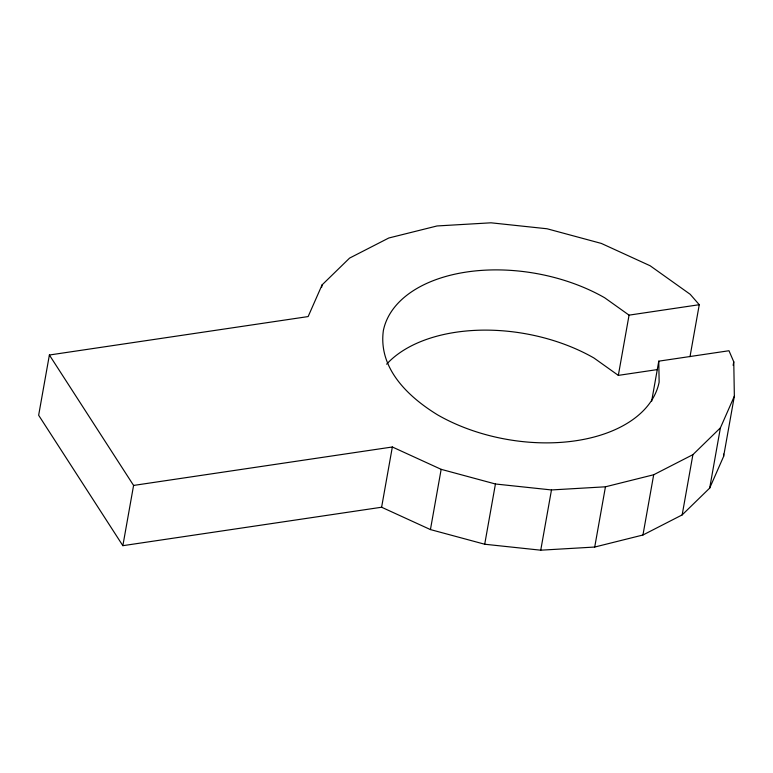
<?xml version="1.0" encoding="UTF-8"?>
<svg xmlns="http://www.w3.org/2000/svg" width="773" height="773" viewBox="0 0 773 773"><rect width="100%" height="100%" fill="white"/><g stroke="black" fill="none" stroke-linecap="round" stroke-linejoin="round"><path stroke-width="1.16" d="M689.999 356.682L699.256 304.707L690.183 294.291L650.141 265.767L601.326 243.418L547.052 228.769L491.019 222.808L437.045 225.958L388.8 237.997L349.589 258.095L322.08 284.899L308.137 316.572L49.385 355.01L38.65 415.256L122.859 545.68L381.611 507.233L430.435 529.582L484.71 544.231L540.742 550.192L594.717 547.042L642.952 535.003L682.163 514.905L709.682 488.101L723.615 456.428L734.35 396.182L733.77 361.803L728.978 350.739L658.78 361.165L651.629 401.332M122.859 545.68L133.584 485.434L49.385 355.01M321.655 287.266L322.08 284.899M381.611 507.233L392.346 446.987L441.161 469.337L495.435 483.995L551.478 489.947L605.452 486.797L653.687 474.757L692.898 454.659L720.407 427.856L734.35 396.182M430.435 529.582L441.161 469.337M484.71 544.231L495.435 483.995M540.742 550.192L551.478 489.947M657.591 369.552L618.332 375.378L629.058 315.142L604.65 297.75A140.29 84.228 10.1 0 0 383.35 330.622C378.161 368.489 408.289 396.993 437.837 415.014A140.29 84.228 10.1 0 0 659.137 382.133L658.78 361.165M594.717 547.042L605.452 486.797M642.952 535.003L653.687 474.757M682.163 514.905L692.898 454.659M709.682 488.101L720.407 427.856M733.133 365.339L733.77 361.803M629.058 315.142L699.256 304.707M133.584 485.434L392.346 446.987M618.332 375.378L593.925 357.986A140.29 84.228 10.1 0 0 386.635 364.189M723.576 454.06L723.615 456.428"/></g></svg>
